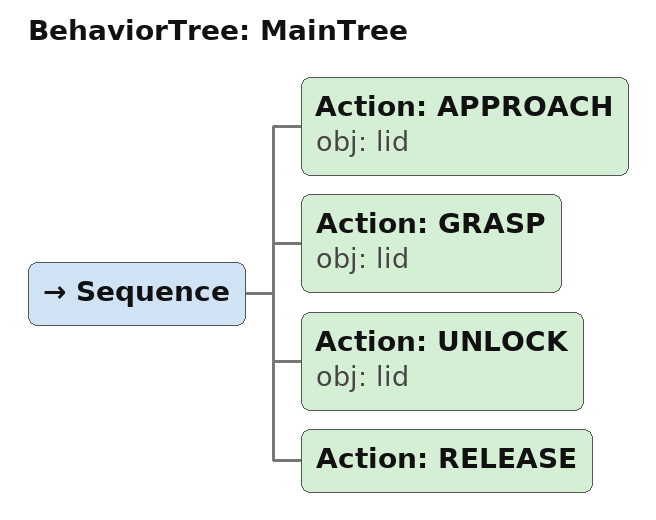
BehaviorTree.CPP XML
<root main_tree_to_execute="MainTree">
  <BehaviorTree ID="MainTree">
    <Sequence>
      <!-- Approach lid -->
      <Action ID="APPROACH" obj="lid" />
      <!-- Grasp lid -->
      <Action ID="GRASP" obj="lid" />
      <!-- Unlock lid -->
      <Action ID="UNLOCK" obj="lid" />
      <!-- Release -->
      <Action ID="RELEASE" />
    </Sequence>
  </BehaviorTree>
</root>
